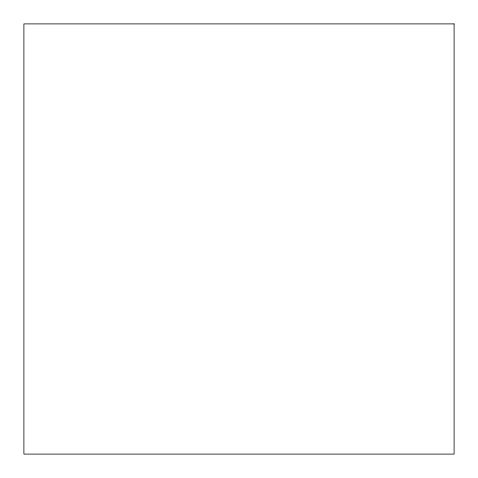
<?xml version="1.0" encoding="UTF-8"?>
<svg xmlns="http://www.w3.org/2000/svg" width="478" height="478" viewBox="0 0 478 478"><rect width="100%" height="100%" fill="white"/><g stroke="black" fill="none" stroke-linecap="round" stroke-linejoin="round"><path stroke-width="0.72" d="M454.1 23.9L23.9 23.9L23.9 454.1L454.1 454.1L454.1 23.9"/></g></svg>
